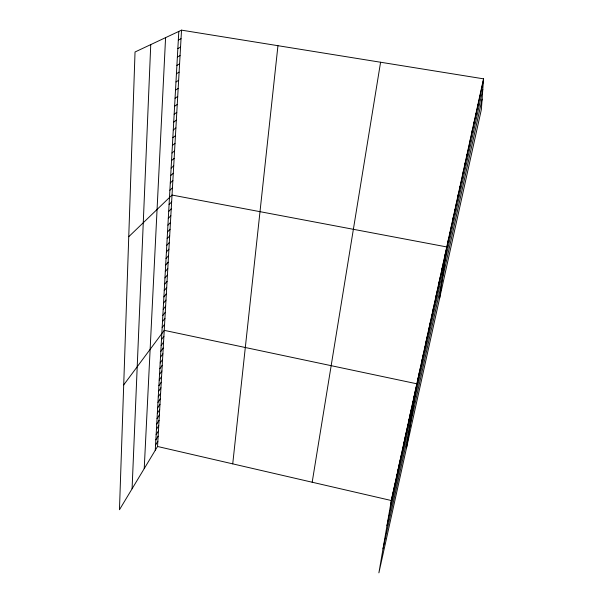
<?xml version="1.0" encoding="UTF-8"?>
<svg xmlns="http://www.w3.org/2000/svg" width="603" height="603" viewBox="0 0 603 603"><rect width="100%" height="100%" fill="white"/><g stroke="black" fill="none" stroke-linecap="round" stroke-linejoin="round"><path stroke-width="0.9" d="M132.08 488.799L150.75 44.599M144.223 468.621L165.584 37.635M155.265 450.283L178.812 31.424M181.526 30.15L135.034 51.986L119.462 509.754L157.549 446.484L181.526 30.15L483.538 78.835L481.36 109.512L378.888 572.85L391.302 500.52L483.538 78.835M481.48 89.425L481.624 87.578M479.566 98.161L479.724 96.246M477.674 106.814L477.847 104.832M475.797 115.384L475.986 113.334M473.935 123.879L474.146 121.768M472.096 132.298L472.315 130.12M470.272 140.642L470.506 138.396M232.728 463.865L277.953 45.692M468.463 148.903L468.712 146.604M466.669 157.097L466.933 154.737M464.89 165.214L465.169 162.795M463.134 173.257L463.421 170.785M461.385 181.232L461.694 178.699M459.659 189.138L459.976 186.546M457.941 196.97L458.272 194.324M456.245 204.734L456.584 202.035M454.556 212.437L454.918 209.686M452.891 220.065L453.26 217.261M451.232 227.633L451.617 224.776M449.589 235.132L449.981 232.23M447.961 242.564L448.368 239.617M444.795 257.036L445.225 253.991M439.67 298.025L446.763 246.944L172.028 195.055L128.748 236.715M443.258 264.069L443.695 260.986M441.728 271.049L442.18 267.92M440.213 277.975L440.672 274.802M437.22 291.648L437.703 288.392M438.713 284.842L439.18 281.624M435.743 298.41L436.233 295.108M432.818 311.759L433.331 308.382M434.273 305.11L434.771 301.771M429.947 324.896L430.467 321.444M431.379 318.354L431.891 314.939M428.522 331.386L429.057 327.896M425.718 344.223L426.268 340.657M427.112 337.831L427.655 334.303M422.952 356.848L423.517 353.222M424.331 350.562L424.889 346.966M418.881 375.435L419.477 371.704M420.231 369.285L420.811 365.591M421.587 363.096L422.16 359.433M406.558 447.735L416.831 383.794L164.235 330.354L123.713 384.902M417.547 381.533L418.15 377.772M412.309 405.472L412.942 401.598M413.605 399.555L414.231 395.704M414.909 393.593L415.527 389.772M312.181 482.227L380.583 62.237M408.48 422.959L409.135 418.995M409.746 417.178L410.394 413.236M411.02 411.352L411.661 407.44M404.741 440.062L405.412 436.014M405.977 434.401L406.641 430.384M407.221 428.703L407.884 424.716M401.078 456.788L401.771 452.665M402.291 451.255L402.977 447.155M403.513 445.677L404.191 441.607M396.322 478.533L397.038 474.312M397.498 473.151L398.206 468.961M398.681 467.74L399.382 463.571M399.872 462.282L400.573 458.137M391.694 499.661L392.432 495.349M392.839 494.43L393.571 490.149M393.993 489.169L394.716 484.91M395.153 483.87L395.87 479.626M390.563 504.847L483.41 80.614M386.968 525.756L482.792 89.304M383.011 548.828L482.099 99.088M155.551 445.104L157.85 441.328M155.845 439.896L158.144 436.142M156.139 434.642L158.446 430.911M156.441 429.359L158.747 425.65M156.742 424.037L159.056 420.351M157.036 418.678L159.365 415.015M157.345 413.281L159.674 409.648M157.647 407.854L159.983 404.236M157.956 402.382L160.3 398.794M158.265 396.872L160.609 393.307M158.581 391.317L160.933 387.782M158.891 385.732L161.25 382.219M159.207 380.101L161.574 376.619M159.524 374.44L161.898 370.981M159.848 368.727L162.222 365.297M160.172 362.976L162.554 359.576M160.496 357.187L162.885 353.818M160.828 351.353L163.217 348.014M161.152 345.481L163.556 342.172M161.491 339.564L163.895 336.286M162.162 327.595L164.581 324.376M162.501 321.55L164.928 318.361M162.84 315.452L165.275 312.301M163.187 309.316L165.629 306.196M163.534 303.128L165.983 300.045M163.888 296.902L166.338 293.849M164.242 290.623L166.699 287.608M164.596 284.299L167.061 281.315M164.951 277.923L167.423 274.976M165.312 271.501L167.792 268.591M165.682 265.034L168.162 262.162M166.044 258.514L168.538 255.68M166.413 251.941L168.915 249.152M166.79 245.323L169.292 242.572M167.159 238.652L169.677 235.939M167.536 231.929L170.061 229.253M167.92 225.153L170.445 222.522M168.305 218.324L170.837 215.738M168.689 211.442L171.229 208.894M169.081 204.507L171.629 202.005M169.88 190.254L172.443 187.842M170.295 182.935L172.865 180.568M170.709 175.556L173.287 173.234M171.131 168.109L173.709 165.84M171.554 160.602L174.139 158.385M171.976 153.034L174.576 150.871M172.405 145.406L175.006 143.295M172.835 137.71L175.45 135.652M173.272 129.954L175.895 127.942M173.717 122.123L176.34 120.17M174.154 114.231L176.792 112.339M174.606 106.271L177.244 104.432M175.058 98.236L177.704 96.457M175.511 90.141L178.171 88.422M175.97 81.97L178.639 80.312M176.438 73.732L179.106 72.134M176.905 65.418L179.581 63.88M177.372 57.029L180.063 55.559M177.847 48.572L180.546 47.162M178.33 40.032L181.036 38.698M157.549 446.484L391.302 500.52"/></g></svg>
